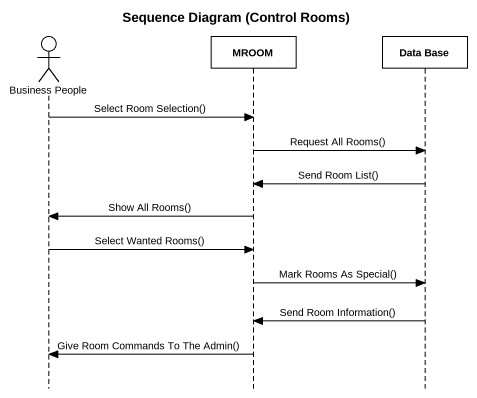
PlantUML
@startuml
title Sequence Diagram (Control Rooms)
hide footbox
actor "Business People" as Business_People
participant MROOM
participant "Data Base" as Data_Base

Business_People -> MROOM : Select Room Selection()
MROOM -> Data_Base : Request All Rooms()
Data_Base -> MROOM : Send Room List()
MROOM -> Business_People : Show All Rooms()
Business_People -> MROOM : Select Wanted Rooms()
MROOM -> Data_Base : Mark Rooms As Special()
Data_Base -> MROOM : Send Room Information()
MROOM -> Business_People : Give Room Commands To The Admin()
@enduml
